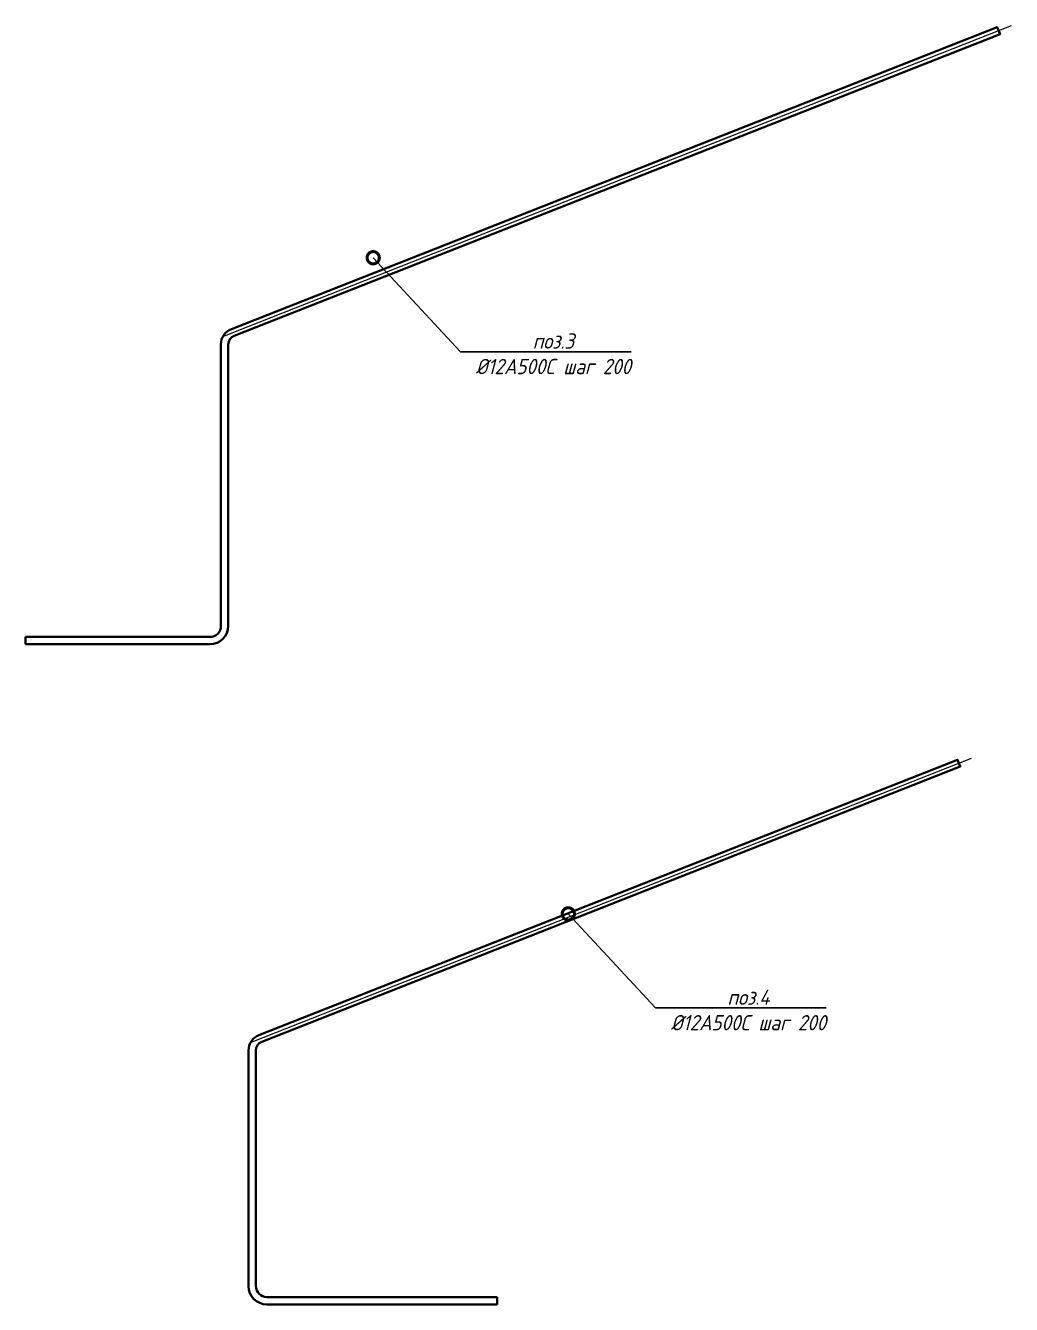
# Model space of a CAD drawing. Header units: millimetres. Extents: x 504091 to 2165846, y 135022 to 442887.
# Drawn here: x 1058167 to 1059777, y 230816 to 232905 of the extents above; entities that cross this region are included whole.
import ezdxf
from ezdxf import colors
from ezdxf.entities.mleader import LeaderData, LeaderLine
from ezdxf.math import Vec2, Vec3

# ---------------------------------------------------------------- set-up
doc = ezdxf.new("R2010")
doc.units = ezdxf.units.MM
doc.layers.add('!Defpoints', color=255, linetype='Continuous', lineweight=5, plot=False)
doc.layers.add('КР_Арматура 12', color=174, linetype='Continuous', lineweight=40)
doc.layers.add('Размер', color=7, linetype='Continuous', lineweight=13)
doc.styles.add('GOST 2.304_new', font='isocpeur.ttf', dxfattribs={"width": 0.9, "oblique": 15})

# ---------------------------------------------------------------- blocks, each defined once
blk = doc.blocks.new('_DotSmall')
at = {"color": 0, "linetype": 'ByBlock', "lineweight": 35, "const_width": 0.5}
blk.add_lwpolyline([(-0.0625, 0, 1), (0.0625, 0, 1)], format="xyb", close=True, dxfattribs=at)

msp = doc.modelspace()

# ---------------------------------------------------------------- linework, layer by layer
at = {"layer": '!Defpoints', "lineweight": 15, "ltscale": 100}
for p, q in [((1058491.6218, 232398.6831), (1059776.6218, 232905.3403)), ((1058536.6923, 231245.2986), (1059711.6923, 231708.5844))]:
    msp.add_line(p, q, dxfattribs=at)
at = {"layer": 'КР_Арматура 12', "ltscale": 12}
for p, q in [((1058166.6218, 231906.5524), (1058166.6218, 231894.5524)), ((1058166.6218, 231906.5524), (1058467.6218, 231906.5524)), ((1058166.6218, 231894.5524), (1058467.6218, 231894.5524)), ((1058560.6923, 230828.0381), (1058936.6923, 230828.0381)), ((1058560.6923, 230816.0381), (1058936.6923, 230816.0381))]:
    msp.add_line(p, q, dxfattribs=at)
for points in [[(1058467.6218, 231894.5524, 0.414213562), (1058497.6218, 231924.5524), (1058497.6218, 232384.3897, -0.308028957), (1058507.1197, 232398.3442), (1059758.0158, 232891.5547), (1059753.6142, 232902.7182), (1058502.7181, 232409.5078, 0.308028957), (1058485.6218, 232384.3897), (1058485.6218, 231924.5524, -0.414213562), (1058467.6218, 231906.5524, -0.414213562)], [(1058560.6923, 230816.0381, -0.414213562), (1058530.6923, 230846.0381), (1058530.6923, 231231.0052, -0.308028957), (1058547.7886, 231256.1233), (1059688.6846, 231705.9623), (1059693.0863, 231694.7987), (1058552.1902, 231244.9597, 0.308028957), (1058542.6923, 231231.0052), (1058542.6923, 230846.0381, 0.414213562), (1058560.6923, 230828.0381, -0.414213562)]]:
    msp.add_lwpolyline(points, format="xyb", dxfattribs=at)
msp.add_lwpolyline([(1058936.6923, 230828.0381), (1058936.6923, 230816.0381)], dxfattribs=at)

# ---------------------------------------------------------------- leaders
at = {"layer": 'Размер', "ltscale": 20}
ml = msp.add_multileader_mtext('Standard', dxfattribs=at)
ml.set_content('\\A1;поз.3\\P%%C12А500С шаг 200', color=256, style='GOST 2.304_new')
ml.set_leader_properties()
ml.set_arrow_properties(name='DOTSMALL')
ml.build(insert=Vec2(0, 0))
ml.multileader.update_dxf_attribs({"text_left_attachment_type": 6, "text_right_attachment_type": 6, "arrow_head_size": 40})
ctx = ml.context
ctx.base_point, ctx.char_height, ctx.arrow_head_size, ctx.landing_gap_size, ctx.plane_origin = Vec3(1058884.6756, 232372.5096), 25, 40, 0, Vec3(1056754.36, 261430.2477)
ctx.left_attachment, ctx.right_attachment, ctx.text_align_type = 6, 6, 1
notes = []
notes.append((ctx, [(1, (1, 1, 0), (1058876.6756, 232372.5096), (1, 0), 8, [(0, [(1058734.3352, 232526.0588)], 0, [])])]))
ctx.mtext.insert, ctx.mtext.rotation, ctx.mtext.width, ctx.mtext.alignment, ctx.mtext.flow_direction = Vec3(1059028.5474, 232402.5096), 6.283185307, 821.237763, 2, 5
ml = msp.add_multileader_mtext('Standard', dxfattribs=at)
ml.set_content('\\A1;поз.4\\P%%C12А500С шаг 200', color=256, style='GOST 2.304_new')
ml.set_leader_properties()
ml.set_arrow_properties(name='DOTSMALL')
ml.build(insert=Vec2(0, 0))
ml.multileader.update_dxf_attribs({"text_left_attachment_type": 6, "text_right_attachment_type": 6, "arrow_head_size": 40})
ctx = ml.context
ctx.base_point, ctx.char_height, ctx.arrow_head_size, ctx.landing_gap_size, ctx.plane_origin = Vec3(1059203.3127, 231300.4713), 25, 40, 0, Vec3(1057072.9971, 260358.2093)
ctx.left_attachment, ctx.right_attachment, ctx.text_align_type = 6, 6, 1
notes.append((ctx, [(1, (1, 1, 0), (1059195.3127, 231300.4713), (1, 0), 8, [(0, [(1059052.9724, 231454.0205)], 0, [])])]))
ctx.mtext.insert, ctx.mtext.rotation, ctx.mtext.width, ctx.mtext.alignment, ctx.mtext.flow_direction = Vec3(1059347.1846, 231330.4713), 6.283185307, 821.237763, 2, 5
for ctx, leaders in notes:
    for number, flags, end, landing, length, lines in leaders:
        leader = LeaderData()
        leader.index, (leader.has_last_leader_line, leader.has_dogleg_vector, leader.attachment_direction) = number, flags
        leader.last_leader_point, leader.dogleg_vector, leader.dogleg_length = Vec3(end), Vec3(landing), length
        for number, points, colour, breaks in lines:
            line = LeaderLine()
            line.index, line.vertices, line.color, line.breaks = number, Vec3.list(points), colors.encode_raw_color(colour), breaks
            leader.lines.append(line)
        ctx.leaders.append(leader)

doc.saveas('drawing.dxf')
